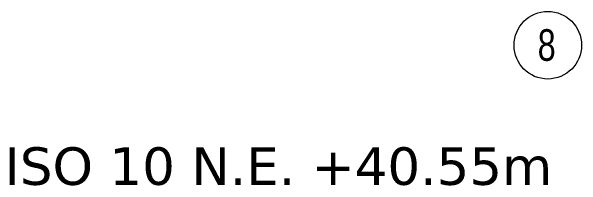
# Model space of a CAD drawing. Header units: millimetres. Extents: x -3255 to 77194, y -21218 to 30112.
# Drawn here: x 5385 to 12979, y -6190 to -3871 of the extents above; entities that cross this region are included whole.
import ezdxf
from ezdxf.enums import TextEntityAlignment as Align

# ---------------------------------------------------------------- set-up
doc = ezdxf.new("R2010")
doc.units = ezdxf.units.MM
doc.header["$LTSCALE"] = 0.9
doc.layers.add('E_EJES', color=8, linetype='Continuous', lineweight=9)
doc.layers.add('TEXTO GENRAL', color=3, linetype='Continuous')
doc.styles.add('Swis721 LtCn BT_1', font='swisscl.ttf', dxfattribs={"height": 0.42})
doc.styles.add('TEXTO GENERAL', font='verdana.ttf', dxfattribs={"height": 0.9})

# ---------------------------------------------------------------- blocks, each defined once
blk = doc.blocks.new('Grid - CNI_NOMBRE EJES-372759-_38_00m_N_E_-NIVEL-10 DOC')
at = {"layer": 'E_EJES'}
blk.add_circle((0, 0), 0.003, dxfattribs=at)

msp = doc.modelspace()

# ---------------------------------------------------------------- block references
at = {"layer": 'E_EJES', "xscale": 149999.9999999999, "yscale": 149999.9999999999, "zscale": 149999.9999999999}
msp.add_blockref('Grid - CNI_NOMBRE EJES-372759-_38_00m_N_E_-NIVEL-10 DOC', (12528.7, -4321.2), dxfattribs=at)

# ---------------------------------------------------------------- texts
at = {"layer": 'E_EJES', "insert": (12394.2, -4108.6), "char_height": 420, "width": 312.658, "attachment_point": 1, "style": 'Swis721 LtCn BT_1'}
msp.add_mtext('8', dxfattribs=at)
at = {"layer": 'TEXTO GENRAL', "color": 3, "style": 'TEXTO GENERAL'}
msp.add_text('PLANTA DE PISO 10 N.E. +40.55m', height=500, dxfattribs=at).set_placement((6702.5, -5930.3), align=Align.MIDDLE_CENTER)

doc.saveas('drawing.dxf')
